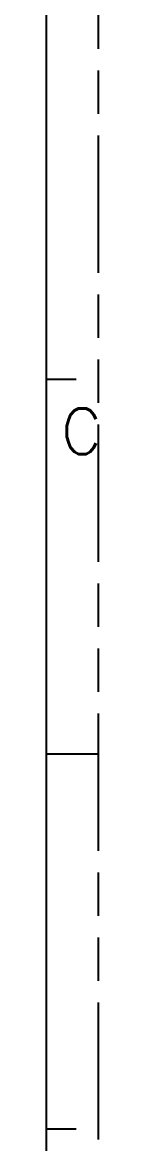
# Model space of a CAD drawing. Extents: x -81 to 328, y -202 to 89.
# Drawn here: x 324.8 to 328.4, y -102.7 to -25.1 of the extents above; entities that cross this region are included whole.
import ezdxf

# ---------------------------------------------------------------- set-up
doc = ezdxf.new("R2010")
doc.units = 0
doc.linetypes.add('PHANTOM', pattern=[29.5, 9.5, -1.5, 3, -1.5, 3, -1.5, 9.5])
doc.layers.add('0PAPERF', color=2, linetype='PHANTOM', plot=False)
doc.styles.add('SIMPLEX', font='simplex.shx')

msp = doc.modelspace()

# ---------------------------------------------------------------- linework, layer by layer
for p, q in [((324.768, -197.177), (324.768, 80.01)), ((324.768, -49.759), (326.844, -49.759)), ((324.768, -75.713), (328.401, -75.713)), ((324.768, -101.667), (326.844, -101.667))]:
    msp.add_line(p, q)
at = {"layer": '0PAPERF'}
msp.add_line((328.401, -202.408), (328.401, 88.728), dxfattribs=at)

# ---------------------------------------------------------------- texts
at = {"style": 'SIMPLEX'}
msp.add_text('C', height=3.156, dxfattribs=at).set_placement((325.778, -54.95))

doc.saveas('drawing.dxf')
